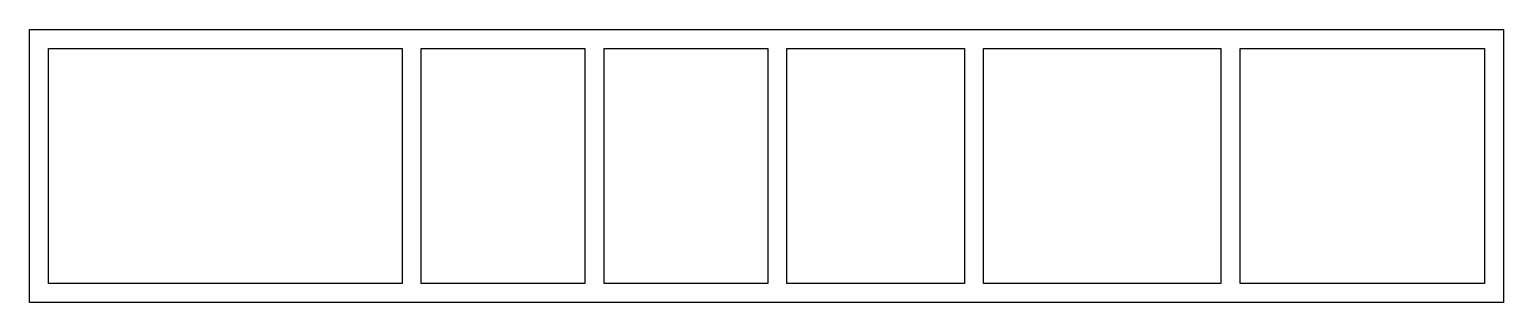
# Model space of a CAD drawing. Extents: x 0 to 5400, y -1000 to 0.
import ezdxf

# ---------------------------------------------------------------- set-up
doc = ezdxf.new("R2010")
doc.units = 0
doc.header["$LTSCALE"] = 100
doc.layers.get('0').update_dxf_attribs({"linetype": 'CONTINUOUS'})

msp = doc.modelspace()

# ---------------------------------------------------------------- linework, layer by layer
at = {"color": 0}
for points in [[(0, 0), (5400, 0), (5400, -1000), (0, -1000)], [(70, -70), (1365, -70), (1365, -930), (70, -930)], [(1435, -70), (2035, -70), (2035, -930), (1435, -930)], [(2105, -930), (2105, -70), (2705, -70), (2705, -930)], [(3425, -930), (2775, -930), (2775, -70), (3425, -70)], [(4365, -930), (3495, -930), (3495, -70), (4365, -70)], [(4435, -70), (5330, -70), (5330, -930), (4435, -930)]]:
    msp.add_lwpolyline(points, close=True, dxfattribs=at)

doc.saveas('drawing.dxf')
